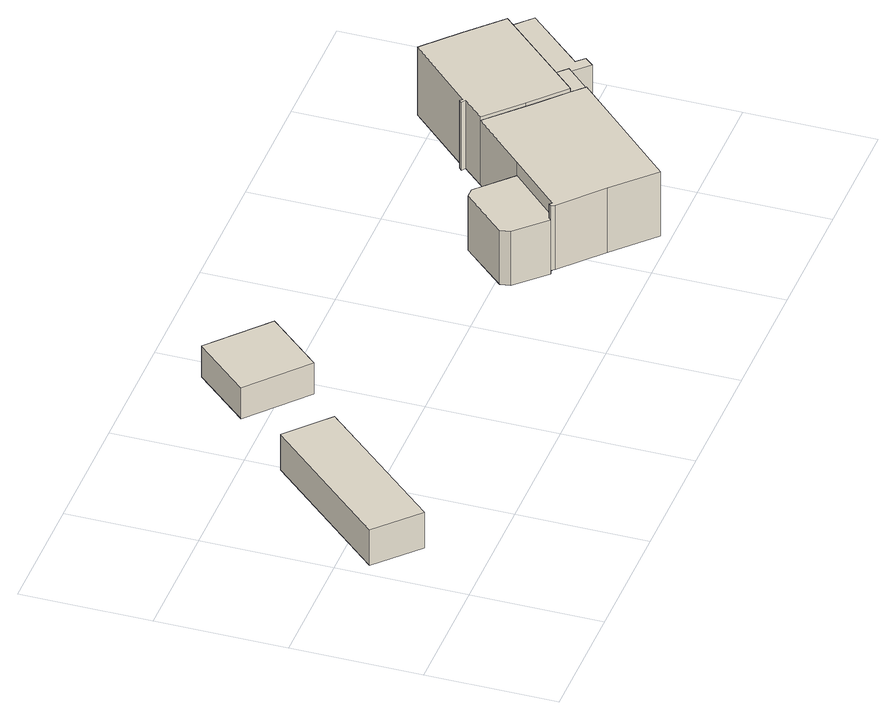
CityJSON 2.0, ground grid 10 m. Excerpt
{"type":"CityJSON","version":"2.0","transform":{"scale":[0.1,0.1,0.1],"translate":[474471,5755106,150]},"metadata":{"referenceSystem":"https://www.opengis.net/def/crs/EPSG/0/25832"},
"CityObjects":{
"building1":{"type":"Building","attributes":{"Gemeindeschluessel":"05711000","BezugspunktDach":"2000","function":"31001_2720","measuredHeight":3.13},"address":[{"country":"Germany","locality":"Bielefeld","thoroughfareNumber":"85","thoroughfareName":"Schopketalweg"}],"geometry":[{"type":"Solid","lod":"1","boundaries":[[[[0,1,2,3]],[[4,5,6,7]],[[4,7,3,2]],[[5,4,2,1]],[[6,5,1,0]],[[7,6,0,3]]]]}]},
"building2":{"type":"Building","attributes":{"Gemeindeschluessel":"05711000","BezugspunktDach":"2000","function":"31001_2460","measuredHeight":2.62},"address":[{"country":"Germany","locality":"Bielefeld","thoroughfareNumber":"85","thoroughfareName":"Schopketalweg"}],"geometry":[{"type":"Solid","lod":"1","boundaries":[[[[8,9,10,11]],[[12,13,14,15]],[[12,15,11,10]],[[13,12,10,9]],[[14,13,9,8]],[[15,14,8,11]]]]}]},
"building3":{"type":"Building","attributes":{"Gemeindeschluessel":"05711000","function":"31001_1220"},"address":[{"country":"Germany","locality":"Bielefeld","thoroughfareNumber":"85","thoroughfareName":"Schopketalweg"}],"children":["building3-1","building3-2","building3-3","building3-4"]},
"building3-1":{"type":"BuildingPart","attributes":{"BezugspunktDach":"2000","measuredHeight":6.37},"parents":["building3"],"geometry":[{"type":"Solid","lod":"1","boundaries":[[[[16,17,18,19,20,21,22,23,24,25,26]],[[27,28,29,30,31,32,33,34,35,36,37]],[[27,37,26,25]],[[28,27,25,24]],[[29,28,24,23]],[[30,29,23,22]],[[31,30,22,21]],[[32,31,21,20]],[[33,32,20,19]],[[34,33,19,18]],[[35,34,18,17]],[[36,35,17,16]],[[37,36,16,26]]]]}]},
"building3-2":{"type":"BuildingPart","attributes":{"BezugspunktDach":"2000","measuredHeight":6.53},"parents":["building3"],"geometry":[{"type":"Solid","lod":"1","boundaries":[[[[38,39,40,41,42,43,44,45,46,47,48]],[[49,36,50,34,51,52,53,54,55,56,57]],[[49,57,48,47]],[[36,49,47,46]],[[50,36,46,45]],[[34,50,45,44]],[[51,34,44,43]],[[52,51,43,42]],[[53,52,42,41]],[[54,53,41,40]],[[55,54,40,39]],[[56,55,39,38]],[[57,56,38,48]]]]}]},
"building3-3":{"type":"BuildingPart","attributes":{"BezugspunktDach":"2000","measuredHeight":5.72},"parents":["building3"],"geometry":[{"type":"Solid","lod":"1","boundaries":[[[[58,59,60,61,62,63,64]],[[65,66,49,57,67,68,69]],[[65,69,64,63]],[[66,65,63,62]],[[49,66,62,61]],[[57,49,61,60]],[[67,57,60,59]],[[68,67,59,58]],[[69,68,58,64]]]]}]},
"building3-4":{"type":"BuildingPart","attributes":{"BezugspunktDach":"2000","measuredHeight":4.71},"address":[{"country":"Germany","locality":"Bielefeld","thoroughfareNumber":"85","thoroughfareName":"Schopketalweg"}],"parents":["building3"],"geometry":[{"type":"Solid","lod":"1","boundaries":[[[[70,71,72,73,74,75,76,77]],[[78,79,80,81,82,83,84,85]],[[78,85,77,76]],[[79,78,76,75]],[[80,79,75,74]],[[81,80,74,73]],[[82,81,73,72]],[[83,82,72,71]],[[84,83,71,70]],[[85,84,70,77]]]]}]},
"building4":{"type":"Building","attributes":{"Gemeindeschluessel":"05711000","BezugspunktDach":"2000","function":"51009_1610","measuredHeight":3.86},"address":[{"country":"Germany"}],"geometry":[{"type":"Solid","lod":"1","boundaries":[[[[86,87,88,89]],[[90,91,92,93]],[[90,93,89,88]],[[91,90,88,87]],[[92,91,87,86]],[[93,92,86,89]]]]}]}
},
"vertices":[
[90,170,39],[3,75,39],[35,45,39],[122,141,39],[35,45,8],[3,75,8],[90,170,8],[122,141,8],
[175,257,36],[137,215,36],[181,176,36],[219,218,36],[181,176,9],[137,215,9],[175,257,9],[219,218,9],
[509,97,61],[487,117,61],[457,146,61],[419,106,61],[381,67,61],[379,69,61],[377,67,61],[379,64,61],[410,36,61],[440,7,61],[518,88,61],[440,7,5],[410,36,5],[379,64,5],[377,67,5],[379,69,5],[381,67,5],[419,106,5],[457,146,5],[487,117,5],[509,97,5],[518,88,5],
[547,190,64],[521,214,64],[473,164,64],[471,166,64],[469,164,64],[472,162,64],[457,146,64],[483,121,64],[509,97,64],[527,116,64],[573,165,64],[527,116,5],[483,121,5],[472,162,5],[469,164,5],[471,166,5],[473,164,5],[521,214,5],[547,190,5],[573,165,5],
[549,107,57],[589,150,57],[573,165,57],[527,116,57],[536,107,57],[549,94,57],[555,101,57],[549,94,5],[536,107,5],[589,150,5],[549,107,5],[555,101,5],
[393,131,49],[385,131,49],[354,97,49],[355,89,49],[377,67,49],[379,69,49],[381,67,49],[419,106,49],[381,67,2],[379,69,2],[377,67,2],[355,89,2],[354,97,2],[385,131,2],[393,131,2],[419,106,2],
[527,116,60],[509,97,60],[518,88,60],[536,107,60],[518,88,22],[509,97,22],[527,116,22],[536,107,22]
]}
